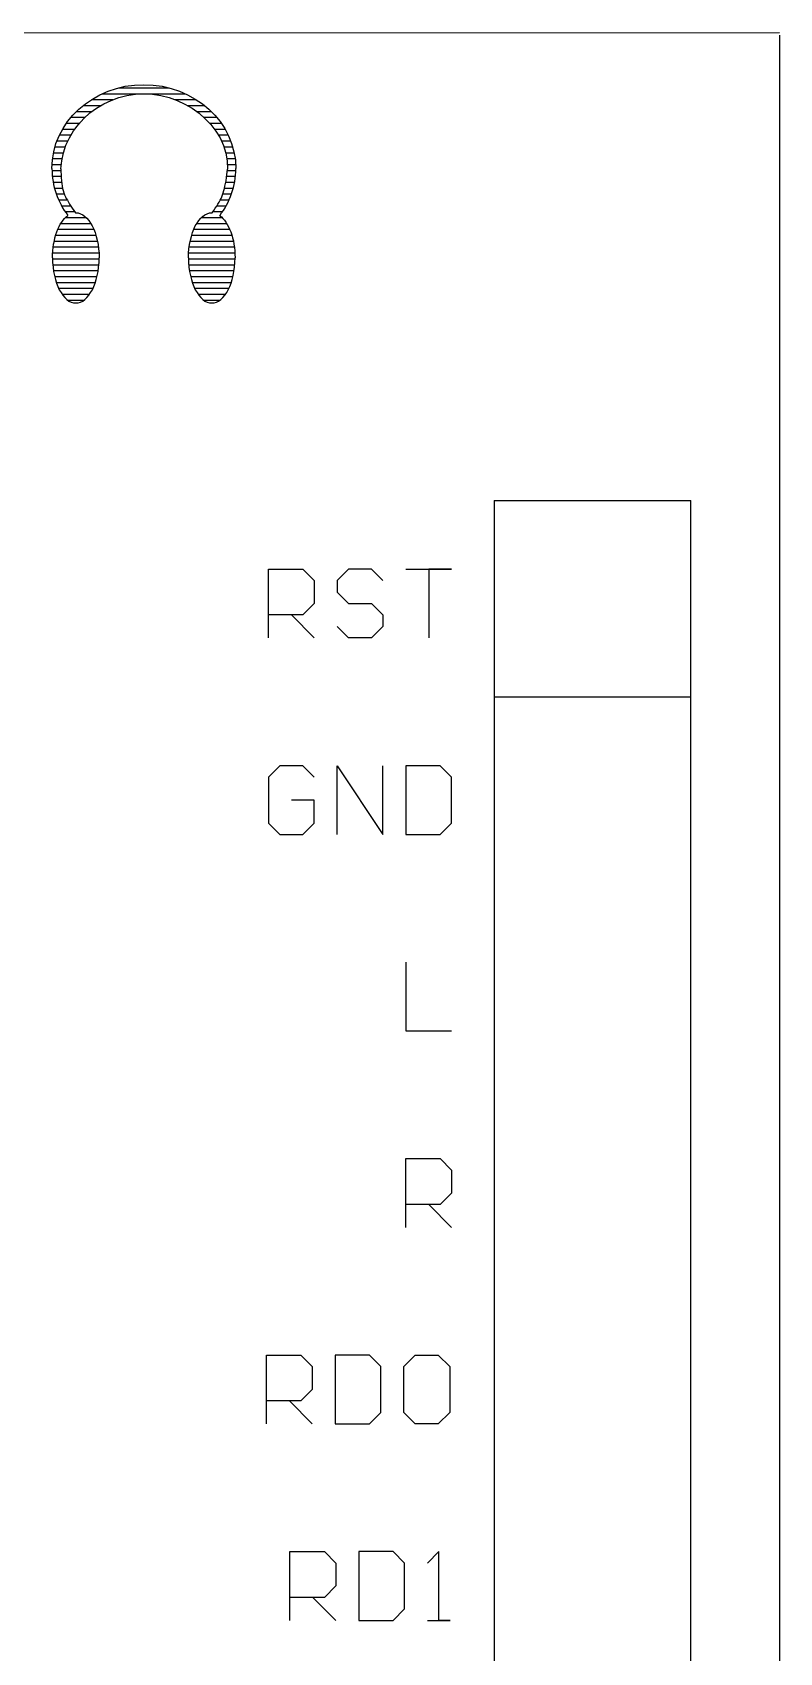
# Model space of a CAD drawing. Extents: x 0 to 60.6, y 0 to 80.8.
# Drawn here: x 50.98 to 60.63, y 59.83 to 80.75 of the extents above; entities that cross this region are included whole.
import ezdxf

# ---------------------------------------------------------------- set-up
doc = ezdxf.new("R2010")
doc.units = 0
doc.layers.add('Layer_1', color=7, linetype='CONTINUOUS')

msp = doc.modelspace()

# ---------------------------------------------------------------- linework, layer by layer
at = {"layer": 'Layer_1', "color": 1}
for points in [[(0.024048, 80.73492), (60.63044, 80.753394)], [(60.631287, 80.719245), (60.631287, 0.029719)]]:
    msp.add_lwpolyline(points, dxfattribs=at)
at = {"layer": 'Layer_1', "color": 7}
for points in [[(51.349689, 78.989703), (51.359849, 79.096264), (51.382709, 79.200289), (51.415693, 79.299239), (51.461365, 79.393114), (51.514646, 79.481918), (51.578075, 79.565642), (51.646576, 79.64176), (51.725231, 79.712801), (51.811495, 79.776231), (51.902831, 79.829512), (51.999247, 79.875184), (52.098199, 79.910701), (52.202221, 79.938641), (52.311322, 79.953853), (52.420421, 79.961473), (52.532057, 79.953853), (52.641155, 79.938641), (52.74772, 79.910701), (52.851744, 79.875184), (52.950694, 79.826977), (53.044569, 79.773697), (53.133373, 79.710267), (53.212029, 79.639223), (53.285604, 79.563108), (53.349034, 79.479378), (53.404854, 79.39058), (53.447983, 79.294167), (53.478432, 79.195217), (53.496212, 79.093727), (53.501292, 78.987163)], [(51.758178, 79.892947), (51.854591, 79.948762)], [(51.854591, 79.948762), (51.958615, 79.994431)], [(51.8825, 79.961448), (52.960809, 79.961448)], [(51.958615, 79.994431), (52.067714, 80.029951)], [(52.067714, 80.029951), (52.181889, 80.057891)], [(52.093085, 80.037563), (52.747683, 80.037563)], [(52.181889, 80.05786), (52.2986, 80.073072)], [(52.2986, 80.073086), (52.420384, 80.078166)], [(52.420384, 80.078158), (52.542172, 80.073078)], [(52.542172, 80.073086), (52.658882, 80.057875)], [(52.658882, 80.05786), (52.773055, 80.02992)], [(52.773055, 80.029951), (52.882156, 79.994431)], [(52.882156, 79.994431), (52.986178, 79.948762)], [(52.986178, 79.948762), (53.08513, 79.892947)], [(51.504457, 79.684892), (51.580573, 79.761011)], [(51.552664, 79.733099), (51.753104, 79.733099)], [(51.580573, 79.761011), (51.666842, 79.832052)], [(51.636391, 79.809214), (51.864739, 79.809214)], [(51.666842, 79.832052), (51.758178, 79.892947)], [(51.742955, 79.885332), (52.022044, 79.885332)], [(52.823798, 79.885332), (53.097816, 79.885332)], [(52.986178, 79.809214), (53.204378, 79.809214)], [(53.08513, 79.892947), (53.176469, 79.832052)], [(53.102888, 79.733099), (53.290639, 79.733099)], [(53.176469, 79.832052), (53.260193, 79.761011)], [(53.260193, 79.761011), (53.336311, 79.684892)], [(51.326855, 79.418489), (51.377598, 79.512362)], [(51.372524, 79.504753), (51.529829, 79.504753)], [(51.377598, 79.512362), (51.435954, 79.601166)], [(51.42073, 79.580871), (51.590721, 79.580871)], [(51.435954, 79.601166), (51.504457, 79.684892)], [(51.481623, 79.656986), (51.661762, 79.656986)], [(53.194229, 79.656986), (53.361683, 79.656986)], [(53.270344, 79.580871), (53.420038, 79.580871)], [(53.331237, 79.504753), (53.468247, 79.504753)], [(53.336311, 79.684892), (53.404818, 79.601166)], [(53.404818, 79.601166), (53.465707, 79.512362)], [(53.465707, 79.512362), (53.513916, 79.418489)], [(51.258351, 79.212975), (51.286291, 79.316999)], [(51.28626, 79.316999), (51.326855, 79.418489)], [(51.298943, 79.352522), (51.441025, 79.352522)], [(51.331929, 79.428638), (51.481623, 79.428638)], [(53.381983, 79.428638), (53.508842, 79.428638)], [(53.422578, 79.352522), (53.541822, 79.352522)], [(53.513916, 79.418489), (53.554511, 79.316999)], [(53.554511, 79.316999), (53.584957, 79.212975)], [(51.232979, 78.994777), (51.240599, 79.106413)], [(51.240588, 79.106413), (51.258368, 79.212975)], [(51.243128, 79.124173), (51.364913, 79.124173)], [(51.255814, 79.200289), (51.382673, 79.200289)], [(51.273574, 79.276404), (51.408047, 79.276404)], [(53.453024, 79.276404), (53.567197, 79.276404)], [(53.475859, 79.200289), (53.587497, 79.200289)], [(53.491082, 79.124173), (53.60018, 79.124173)], [(53.584957, 79.212975), (53.602737, 79.106413)], [(53.602717, 79.106413), (53.607797, 78.994777)], [(51.232979, 78.994777), (51.235519, 78.95418), (51.238059, 78.911048), (51.240599, 78.870453), (51.248219, 78.829858), (51.255839, 78.789263), (51.263459, 78.751203), (51.276131, 78.710608), (51.288803, 78.672553), (51.301475, 78.634492), (51.316686, 78.596438), (51.334438, 78.560917), (51.352218, 78.525394), (51.372538, 78.489876), (51.392858, 78.454353), (51.415718, 78.421369), (51.438578, 78.388386)], [(51.232979, 78.971943), (51.349689, 78.971943)], [(51.235516, 79.048058), (51.354764, 79.048058)], [(51.238054, 78.895827), (51.352227, 78.895827)], [(51.349689, 78.989703), (51.352229, 78.878067)], [(51.352227, 78.878067), (51.357307, 78.837469)], [(53.402278, 78.385852), (53.425138, 78.421369), (53.447998, 78.454353), (53.470858, 78.487339), (53.488609, 78.522857), (53.508929, 78.560917), (53.524141, 78.596438), (53.539353, 78.634492), (53.554565, 78.672553), (53.567236, 78.710608), (53.577368, 78.748671), (53.587528, 78.789263), (53.595148, 78.829858), (53.600228, 78.870453), (53.605308, 78.911048), (53.607848, 78.95418), (53.607848, 78.994777)], [(53.48347, 78.837469), (53.48855, 78.878067)], [(53.488542, 78.878067), (53.501213, 78.987163)], [(53.491082, 78.895827), (53.602717, 78.895827)], [(53.498693, 79.048058), (53.607792, 79.048058)], [(53.498693, 78.971943), (53.607792, 78.971943)], [(51.25074, 78.819712), (51.359838, 78.819712)], [(51.265963, 78.743594), (51.369984, 78.743594)], [(51.288797, 78.667479), (51.392819, 78.667479)], [(51.357298, 78.837469), (51.359838, 78.801952)], [(51.359838, 78.801952), (51.364918, 78.768966)], [(51.364913, 78.768966), (51.372533, 78.738522)], [(51.372524, 78.738522), (51.380144, 78.710582)], [(51.380133, 78.710608), (51.387753, 78.682668)], [(51.387747, 78.682702), (51.397907, 78.657302)], [(53.437801, 78.657327), (53.445421, 78.682727)], [(53.440335, 78.667479), (53.551974, 78.667479)], [(53.445412, 78.682702), (53.453032, 78.710585)], [(53.453024, 78.710608), (53.460644, 78.738548)], [(53.460636, 78.738522), (53.468256, 78.768966)], [(53.46317, 78.743594), (53.574809, 78.743594)], [(53.468247, 78.768966), (53.475867, 78.801952)], [(53.475859, 78.801952), (53.483479, 78.837469)], [(53.478396, 78.819712), (53.592569, 78.819712)], [(51.319243, 78.591363), (51.428342, 78.591363)], [(51.357298, 78.515245), (51.476548, 78.515245)], [(51.397896, 78.657327), (51.408028, 78.631927)], [(51.408047, 78.631961), (51.418179, 78.609101)], [(51.418193, 78.609123), (51.433405, 78.586263)], [(51.433414, 78.586289), (51.446085, 78.560889)], [(51.446102, 78.560917), (51.461314, 78.535517)], [(51.461328, 78.535545), (51.479108, 78.510145)], [(51.479086, 78.510174), (51.496837, 78.482234)], [(51.496846, 78.482265), (51.517166, 78.454325)], [(53.326162, 78.454353), (53.343942, 78.482293)], [(53.343925, 78.482265), (53.361677, 78.510176)], [(53.361683, 78.510174), (53.376895, 78.535574)], [(53.364223, 78.515245), (53.486007, 78.515245)], [(53.376909, 78.535545), (53.39212, 78.560945)], [(53.392132, 78.560917), (53.404803, 78.586317)], [(53.404818, 78.586289), (53.417489, 78.609149)], [(53.407352, 78.591363), (53.521528, 78.591363)], [(53.417501, 78.609123), (53.427632, 78.631983)], [(53.427652, 78.631961), (53.437784, 78.657361)], [(51.326855, 78.246307), (51.342095, 78.27675)], [(51.342078, 78.27675), (51.35983, 78.304662)], [(51.349689, 78.286902), (51.735343, 78.286902)], [(51.359838, 78.304659), (51.377618, 78.330059)], [(51.377598, 78.330031), (51.397918, 78.350351)], [(51.397896, 78.350328), (51.418216, 78.370648)], [(51.40297, 78.439133), (51.527292, 78.439133)], [(51.410579, 78.363017), (51.676988, 78.363017)], [(51.418193, 78.370626), (51.438513, 78.388406)], [(51.517143, 78.454353), (51.537463, 78.423907)], [(51.537443, 78.423907), (51.539983, 78.423907)], [(51.539978, 78.423907), (51.542518, 78.423907)], [(51.542515, 78.423907), (51.572961, 78.421367)], [(51.572961, 78.421369), (51.603407, 78.411238)], [(51.603407, 78.411221), (51.631347, 78.396009)], [(51.631319, 78.396001), (51.659259, 78.378221)], [(51.659225, 78.378237), (51.684625, 78.352837)], [(51.6846, 78.352866), (51.71, 78.324954)], [(51.709969, 78.324957), (51.732829, 78.289436)], [(51.732803, 78.289436), (51.755663, 78.253916)], [(51.755638, 78.253916), (51.773418, 78.210784)], [(53.067367, 78.210784), (53.085147, 78.253916)], [(53.08513, 78.253916), (53.10799, 78.289436)], [(53.105428, 78.286902), (53.491082, 78.286902)], [(53.107965, 78.289436), (53.130825, 78.324957)], [(53.1308, 78.324957), (53.156171, 78.352897)], [(53.156171, 78.352866), (53.181571, 78.378266)], [(53.16632, 78.363017), (53.432724, 78.363017)], [(53.181543, 78.378237), (53.209455, 78.396017)], [(53.209452, 78.396001), (53.237336, 78.411212)], [(53.237361, 78.411221), (53.267807, 78.421353)], [(53.267807, 78.421369), (53.298256, 78.423909)], [(53.298256, 78.423907), (53.300796, 78.423907)], [(53.30079, 78.423907), (53.30333, 78.423907)], [(53.303328, 78.423907), (53.326188, 78.454353)], [(53.316014, 78.439133), (53.440335, 78.439133)], [(53.402278, 78.385852), (53.422598, 78.37064)], [(53.422578, 78.370626), (53.442898, 78.350306)], [(53.442872, 78.350328), (53.463192, 78.327468)], [(53.46317, 78.327494), (53.48095, 78.302094)], [(53.480933, 78.302122), (53.498685, 78.274182)], [(53.498693, 78.274213), (53.513905, 78.243767)], [(51.255814, 78.020493), (51.265974, 78.063627)], [(51.263423, 78.058553), (51.821607, 78.058553)], [(51.265963, 78.063627), (51.273583, 78.101682)], [(51.273574, 78.101682), (51.286246, 78.142277)], [(51.28372, 78.134668), (51.80131, 78.134668)], [(51.28626, 78.142277), (51.29642, 78.177798)], [(51.296409, 78.177798), (51.311621, 78.213321)], [(51.311632, 78.213321), (51.326844, 78.246307)], [(51.311632, 78.210784), (51.773401, 78.210784)], [(51.773401, 78.210784), (51.791181, 78.167652)], [(51.791161, 78.167652), (51.806373, 78.119442)], [(51.806384, 78.119442), (51.819056, 78.068699)], [(51.81907, 78.068699), (51.82923, 78.012881)], [(53.011549, 78.012881), (53.021681, 78.068699)], [(53.019164, 78.058553), (53.577346, 78.058553)], [(53.021701, 78.068699), (53.034373, 78.119442)], [(53.034384, 78.119442), (53.049596, 78.167652)], [(53.039461, 78.134668), (53.559583, 78.134668)], [(53.049607, 78.167652), (53.067387, 78.210784)], [(53.067367, 78.210784), (53.531676, 78.210784)], [(53.513916, 78.243767), (53.529128, 78.210784)], [(53.529139, 78.210784), (53.544351, 78.177798)], [(53.544362, 78.177798), (53.557034, 78.139743)], [(53.557048, 78.139743), (53.56718, 78.101682)], [(53.567197, 78.101682), (53.577329, 78.061087)], [(53.577346, 78.061087), (53.584966, 78.020493)], [(51.243128, 77.888559), (51.245668, 77.934229)], [(51.243128, 77.90632), (51.841905, 77.90632)], [(51.243128, 77.840353), (51.243128, 77.888559)], [(51.243128, 77.840353), (51.243128, 77.781998), (51.248208, 77.723643), (51.255828, 77.667822), (51.265988, 77.614544), (51.27866, 77.563798), (51.293872, 77.515591), (51.311623, 77.472459), (51.329403, 77.429327), (51.352263, 77.393804), (51.375123, 77.358286), (51.400523, 77.330346), (51.425923, 77.304946), (51.453863, 77.284626), (51.481803, 77.271955), (51.512252, 77.261795), (51.542698, 77.259255), (51.573145, 77.261795), (51.603591, 77.271955), (51.631531, 77.284626), (51.659471, 77.304946), (51.684871, 77.330346), (51.710242, 77.358286), (51.733102, 77.393804), (51.755962, 77.429327), (51.773742, 77.472459), (51.791522, 77.515591), (51.806734, 77.563798), (51.819406, 77.614544), (51.829566, 77.667822), (51.837186, 77.723643), (51.842266, 77.781998), (51.842266, 77.840353)], [(51.243128, 77.830207), (51.841905, 77.830207)], [(51.245662, 77.934229), (51.250742, 77.977363)], [(51.25074, 77.977363), (51.25582, 78.020493)], [(51.25074, 77.982435), (51.834293, 77.982435)], [(51.829219, 78.012881), (51.836839, 77.957066)], [(51.83683, 77.957066), (51.84191, 77.901248)], [(51.841905, 77.901248), (51.841905, 77.840353)], [(52.998866, 77.901248), (53.003946, 77.957066)], [(52.998866, 77.90632), (53.597643, 77.90632)], [(52.998866, 77.840353), (52.998866, 77.901248)], [(52.998866, 77.840353), (52.998866, 77.781998), (53.003946, 77.723643), (53.011566, 77.667822), (53.021698, 77.614544), (53.03437, 77.563798), (53.049582, 77.515591), (53.067362, 77.472459), (53.085142, 77.429327), (53.108002, 77.393804), (53.130862, 77.358286), (53.156262, 77.330346), (53.181662, 77.304946), (53.209602, 77.284626), (53.237542, 77.271955), (53.267988, 77.261795), (53.298434, 77.259255), (53.328883, 77.261795), (53.359329, 77.271955), (53.387269, 77.284626), (53.415209, 77.304946), (53.443149, 77.330346), (53.466009, 77.358286), (53.491409, 77.393804), (53.511729, 77.429327), (53.532049, 77.472459), (53.547261, 77.515591), (53.562473, 77.563798), (53.575144, 77.614544), (53.585276, 77.667822), (53.592896, 77.723643), (53.597976, 77.781998), (53.600516, 77.840353)], [(52.998866, 77.830207), (53.60018, 77.830207)], [(53.003938, 77.957066), (53.011558, 78.012881)], [(53.006478, 77.982435), (53.590029, 77.982435)], [(53.584957, 78.020493), (53.590037, 77.977363)], [(53.590029, 77.977363), (53.595109, 77.931691)], [(53.595106, 77.931691), (53.597646, 77.888559)], [(53.597643, 77.888559), (53.600183, 77.840353)], [(51.245662, 77.754089), (51.839368, 77.754089)], [(51.253274, 77.677974), (51.831753, 77.677974)], [(53.001404, 77.754089), (53.595106, 77.754089)], [(53.009012, 77.677974), (53.587497, 77.677974)], [(51.2685, 77.601858), (51.81653, 77.601858)], [(51.291334, 77.525743), (51.793698, 77.525743)], [(51.319243, 77.449625), (51.765789, 77.449625)], [(53.024235, 77.601858), (53.572271, 77.601858)], [(53.047073, 77.525743), (53.551974, 77.525743)], [(53.077519, 77.449625), (53.521528, 77.449625)], [(51.364913, 77.373509), (51.720117, 77.373509)], [(51.435954, 77.297394), (51.649079, 77.297394)], [(53.120648, 77.373509), (53.478396, 77.373509)], [(53.191692, 77.297394), (53.404818, 77.297394)], [(56.946738, 74.709459), (59.483935, 74.709459)], [(56.946738, 74.709459), (56.946738, 8.742399)], [(59.483935, 8.742399), (59.483935, 74.709459)], [(54.028966, 72.93342), (54.028966, 73.821438), (54.472975, 73.821438), (54.620131, 73.674279), (54.620131, 73.377426), (54.472975, 73.23027), (54.028966, 73.23027)], [(55.508152, 73.674279), (55.360996, 73.821438), (55.06414, 73.821438), (54.916984, 73.674279), (54.916984, 73.524585), (55.06414, 73.377426), (55.360996, 73.377426), (55.508152, 73.23027), (55.508152, 73.080576), (55.360996, 72.93342), (55.06414, 72.93342), (54.916984, 73.080576)], [(55.805002, 73.821438), (56.39617, 73.821438), (56.099317, 73.821438), (56.099317, 72.93342)], [(54.325822, 73.23027), (54.620131, 72.93342)], [(56.946738, 72.172261), (59.483935, 72.172261)], [(54.620131, 71.137087), (54.472975, 71.28424), (54.176125, 71.28424), (54.028966, 71.137087), (54.028966, 70.543382), (54.176125, 70.396225), (54.472975, 70.396225), (54.620131, 70.543382), (54.620131, 70.840234), (54.325822, 70.840234)], [(54.916984, 70.396225), (54.916984, 71.28424), (55.508152, 70.396225), (55.508152, 71.28424)], [(55.805002, 71.28424), (55.805002, 70.396225), (56.249011, 70.396225), (56.39617, 70.543382), (56.39617, 71.137087), (56.249011, 71.28424), (55.805002, 71.28424)], [(55.805002, 68.747051), (55.805002, 67.859031), (56.39617, 67.859031)], [(55.805002, 65.321836), (55.805002, 66.209854), (56.249011, 66.209854), (56.39617, 66.062697), (56.39617, 65.765845), (56.249011, 65.618689), (55.805002, 65.618689)], [(56.101852, 65.618689), (56.39617, 65.321836)], [(54.003597, 62.784641), (54.003597, 63.672659), (54.447603, 63.672659), (54.59476, 63.525503), (54.59476, 63.22865), (54.447603, 63.081494), (54.003597, 63.081494)], [(54.891612, 63.672659), (54.891612, 62.784641), (55.335621, 62.784641), (55.482777, 62.9318), (55.482777, 63.525503), (55.335621, 63.672659), (54.891612, 63.672659)], [(55.779627, 63.525503), (55.926786, 63.672659), (56.223639, 63.672659), (56.370795, 63.525503), (56.370795, 62.9318), (56.223639, 62.784641), (55.926786, 62.784641), (55.779627, 62.9318), (55.779627, 63.525503)], [(54.300447, 63.081494), (54.59476, 62.784641)], [(54.308059, 60.247447), (54.308059, 61.135464), (54.752067, 61.135464), (54.899224, 60.988305), (54.899224, 60.691455), (54.752067, 60.544299), (54.308059, 60.544299)], [(55.196076, 61.135464), (55.196076, 60.247447), (55.640085, 60.247447), (55.787242, 60.394606), (55.787242, 60.988305), (55.640085, 61.135464), (55.196076, 61.135464)], [(56.084091, 60.247447), (56.37841, 60.247447), (56.231251, 60.247447), (56.231251, 61.135464), (56.084091, 60.988305)], [(54.604908, 60.544299), (54.899224, 60.247447)]]:
    msp.add_lwpolyline(points, dxfattribs=at)

doc.saveas('drawing.dxf')
